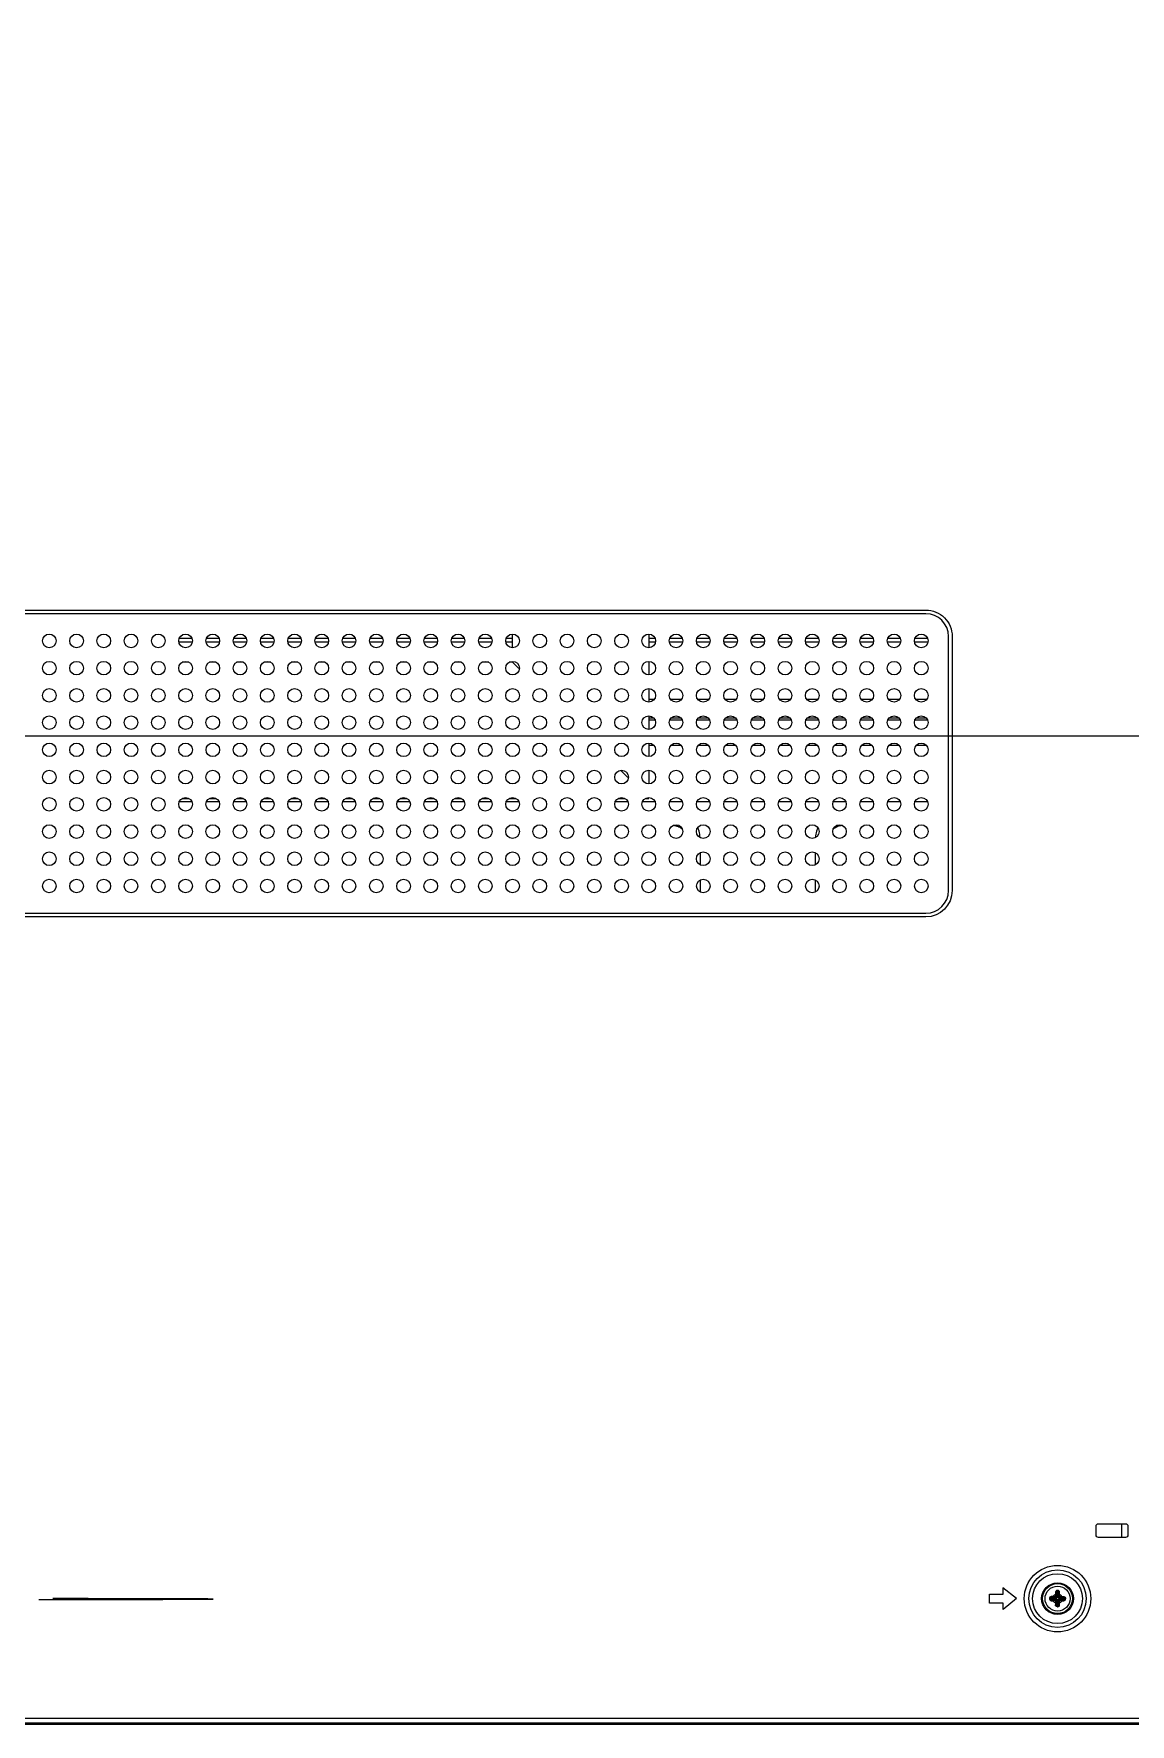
# Model space of a CAD drawing. Extents: x -382 to 1420, y -377 to 265.
# Drawn here: x -199.36 to -189.86, y -25.76 to -11.1 of the extents above; entities that cross this region are included whole.
import ezdxf

# ---------------------------------------------------------------- set-up
doc = ezdxf.new("R2010")
doc.units = 0
doc.header["$MEASUREMENT"] = 0
doc.layers.add('PDF_レイヤー 1', color=7, linetype='CONTINUOUS')

msp = doc.modelspace()

# ---------------------------------------------------------------- linework, layer by layer
at = {"layer": 'PDF_レイヤー 1', "lineweight": 0}
for points in [[(-223.44117, -25.76022), (-171.38649, -25.76022, 0.41431452), (-171.24868, -25.62245), (-171.24868, 6.93063, 0.41431452), (-171.38648, 7.06835), (-228.48682, 7.06835, 0.41431452), (-228.62463, 6.93063), (-228.62463, -25.62245, 0.41431452), (-228.48684, -25.76022), (-224.79078, -25.76022)], [(-228.61284, -25.61062, 0.02023702), (-228.61242, -25.62094, 0.0768274), (-228.60256, -25.66288, 0.10023892), (-228.57255, -25.70786, 0.09639492), (-228.52739, -25.73797, 0.09917879), (-228.4745, -25.74841), (-171.39888, -25.74841, 0.0213893), (-171.38909, -25.748, 0.07718897), (-171.34599, -25.73801, 0.10023892), (-171.30103, -25.708, 0.10126854), (-171.27092, -25.66312, 0.09949658), (-171.26046, -25.61062), (-171.33059, -25.61062), (-171.33061, 6.84425), (-172.59133, 5.1687), (-172.81714, 5.16869), (-172.81714, 3.04596)], [(-193.58712, -18.06917, 0.05064734), (-193.596, -18.015, 0.03296415), (-193.60614, -17.9857)], [(-192.56772, -17.98571, 0.03299999), (-192.57772, -18.01502, 0.05109697), (-192.58665, -18.06889)], [(-192.43414, -17.99901), (-192.43094, -17.99609), (-192.42733, -17.99303), (-192.42372, -17.99012), (-192.41969, -17.98734), (-192.4158, -17.98456), (-192.41164, -17.98206), (-192.40733, -17.97956), (-192.40289, -17.97734), (-192.39831, -17.97512), (-192.39636, -17.97429), (-192.3915, -17.97248, -0.06773513), (-192.35531, -17.96352)], [(-190.50668, -24.61651), (-190.50668, -24.61735), (-190.50668, -24.61915), (-190.50668, -24.62082), (-190.50668, -24.62263), (-190.50668, -24.62429), (-190.50668, -24.62596), (-190.50668, -24.62776), (-190.50668, -24.62957), (-190.50668, -24.63054), (-190.50668, -24.63207), (-190.50654, -24.63387, 0.17287353), (-190.52607, -24.65341, 0.01657875), (-190.54361, -24.65336), (-190.54347, -24.65419), (-190.54347, -24.65503), (-190.54333, -24.65586), (-190.54333, -24.65669), (-190.54319, -24.65753), (-190.54305, -24.65836), (-190.54305, -24.6585), (-190.54291, -24.65919), (-190.54278, -24.66002), (-190.54264, -24.6603), (-190.5425, -24.66086), (-190.54222, -24.66141), (-190.54139, -24.66141), (-190.53972, -24.66127), (-190.53819, -24.66127), (-190.53736, -24.66127), (-190.53569, -24.66114), (-190.53403, -24.66114), (-190.53264, -24.66114), (-190.53097, -24.66114), (-190.5293, -24.66114), (-190.52778, -24.661), (-190.52611, -24.661)], [(-190.48482, -24.65991), (-190.48581, -24.65986), (-190.48581, -24.66014), (-190.48567, -24.66041), (-190.48567, -24.66055), (-190.48553, -24.66083), (-190.48539, -24.66111), (-190.48539, -24.66139), (-190.48525, -24.66152), (-190.48525, -24.6618), (-190.48511, -24.66208), (-190.48513, -24.66241), (-190.48499, -24.66214), (-190.48499, -24.66186), (-190.48499, -24.66158), (-190.48499, -24.66144), (-190.48499, -24.66116), (-190.48499, -24.66089), (-190.48499, -24.66061), (-190.48499, -24.66033), (-190.48485, -24.66019), (-190.48486, -24.65994), (-190.47852, -24.65337, 0.36072347), (-190.47093, -24.66101), (-190.45135, -24.66101), (-190.45135, -24.65341, 0.17553674), (-190.47088, -24.63387, 0.02666193), (-190.47074, -24.61651, 0.4136881), (-190.48716, -24.60066), (-190.48743, -24.60066), (-190.48757, -24.60066), (-190.48771, -24.60066), (-190.48785, -24.60066), (-190.48799, -24.60066), (-190.48813, -24.60066), (-190.48827, -24.60066), (-190.48841, -24.60066), (-190.48854, -24.60066), (-190.48714, -24.60068), (-190.48714, -24.60166), (-190.48714, -24.60263), (-190.48714, -24.60374), (-190.48714, -24.60485), (-190.48714, -24.60582), (-190.48714, -24.60693), (-190.48714, -24.60804), (-190.48728, -24.60902), (-190.48728, -24.60971), (-190.48728, -24.61068), (-190.48728, -24.6111), (-190.48714, -24.6111), (-190.48575, -24.6111), (-190.48464, -24.61138), (-190.48353, -24.61165), (-190.48242, -24.61221), (-190.48145, -24.6129), (-190.48075, -24.61332), (-190.48006, -24.61402), (-190.4795, -24.61499), (-190.47909, -24.61596), (-190.47881, -24.61679), (-190.47874, -24.61788), (-190.47874, -24.61857), (-190.47874, -24.62024), (-190.4786, -24.62176), (-190.4786, -24.6226), (-190.4786, -24.62426), (-190.47846, -24.62593), (-190.47846, -24.62746), (-190.47846, -24.62912), (-190.47846, -24.63065), (-190.47846, -24.63232), (-190.47852, -24.63387), (-190.47088, -24.63387), (-190.47087, -24.66098), (-190.47725, -24.66751, -0.2781733), (-190.48485, -24.65996), (-190.48485, -24.62399), (-190.48485, -24.62399), (-190.47874, -24.61788), (-190.47818, -24.6176), (-190.47763, -24.61732), (-190.47735, -24.61732), (-190.47652, -24.61704), (-190.47582, -24.6169), (-190.47568, -24.6169), (-190.47485, -24.61676), (-190.47402, -24.61663), (-190.47318, -24.61663), (-190.47235, -24.61649), (-190.47152, -24.61649), (-190.47068, -24.61649)], [(-190.54357, -24.65341, 0.4136881), (-190.5594, -24.6698, 0.41368811), (-190.54361, -24.68919)], [(-190.53611, -24.67511), (-190.54222, -24.68122), (-190.54333, -24.68108), (-190.54403, -24.68094), (-190.545, -24.68052), (-190.54583, -24.67983), (-190.54666, -24.67913), (-190.54722, -24.67858), (-190.54791, -24.67775), (-190.54791, -24.67747), (-190.54847, -24.67636), (-190.54875, -24.67511), (-190.54889, -24.67386), (-190.54889, -24.67284), (-190.5475, -24.67132), (-190.5468, -24.67173), (-190.54583, -24.67243), (-190.54472, -24.67298), (-190.54375, -24.67354), (-190.54319, -24.67368), (-190.54208, -24.67409), (-190.54083, -24.67437), (-190.53958, -24.67465), (-190.53847, -24.67479), (-190.53736, -24.67493), (-190.53611, -24.67513), (-190.53611, -24.6743), (-190.50017, -24.67427), (-190.50017, -24.67511), (-190.53614, -24.67511, -1.13823959), (-190.53611, -24.66833), (-190.50014, -24.66751), (-190.53611, -24.66751), (-190.54219, -24.66134), (-190.5433, -24.66148), (-190.544, -24.66162), (-190.54497, -24.66204), (-190.54594, -24.66273), (-190.54664, -24.66343), (-190.54719, -24.66398), (-190.54789, -24.66495), (-190.5483, -24.6662), (-190.54872, -24.66718), (-190.54886, -24.66843), (-190.54886, -24.66968), (-190.54886, -24.66982), (-190.54927, -24.66982), (-190.55039, -24.66982), (-190.55108, -24.66982), (-190.55191, -24.66982), (-190.55302, -24.66982), (-190.55414, -24.66982), (-190.55525, -24.66982), (-190.55636, -24.66982), (-190.55733, -24.66982), (-190.5583, -24.66982), (-190.55944, -24.66982), (-190.55944, -24.67009), (-190.55944, -24.67037), (-190.55944, -24.67079), (-190.55944, -24.67107), (-190.55944, -24.67134), (-190.55944, -24.67162), (-190.55944, -24.6719), (-190.55944, -24.67232), (-190.55944, -24.67259), (-190.55941, -24.6728), (-190.5583, -24.6728), (-190.55733, -24.6728), (-190.55636, -24.6728), (-190.55525, -24.6728), (-190.55414, -24.6728), (-190.55302, -24.6728), (-190.55191, -24.6728), (-190.55108, -24.6728), (-190.55039, -24.6728), (-190.54927, -24.6728), (-190.54886, -24.6728)], [(-190.54222, -24.68122), (-190.5425, -24.68177), (-190.54264, -24.68219), (-190.54264, -24.68247), (-190.54291, -24.6833), (-190.54305, -24.68413), (-190.54305, -24.68427), (-190.54319, -24.68511), (-190.54333, -24.68594), (-190.54333, -24.68677), (-190.54347, -24.68761), (-190.54347, -24.68844), (-190.54361, -24.68927, 0.01647043), (-190.52607, -24.68922, 0.17287353), (-190.50649, -24.7088, 0.009999), (-190.50668, -24.7261)], [(-190.49861, -24.72473), (-190.49861, -24.72584), (-190.49834, -24.72667), (-190.49792, -24.72764), (-190.49736, -24.72862), (-190.49653, -24.72931), (-190.49597, -24.72973), (-190.495, -24.73042), (-190.49389, -24.73098), (-190.49278, -24.73125), (-190.49153, -24.73153), (-190.49028, -24.73153), (-190.49014, -24.73153), (-190.49014, -24.73195), (-190.49014, -24.73292), (-190.49014, -24.73362), (-190.49014, -24.73459), (-190.49014, -24.7357), (-190.49014, -24.73681), (-190.49014, -24.73778), (-190.49014, -24.73889), (-190.49014, -24.74), (-190.49014, -24.74098), (-190.49014, -24.74195, -0.41608732), (-190.50674, -24.72613), (-190.5059, -24.72613), (-190.50507, -24.72613), (-190.50424, -24.72599), (-190.5034, -24.72599), (-190.50257, -24.72585), (-190.50174, -24.72571), (-190.50146, -24.72571), (-190.50077, -24.72557), (-190.49993, -24.7253), (-190.49965, -24.7253), (-190.4991, -24.72502), (-190.49854, -24.72474), (-190.49868, -24.72405), (-190.49868, -24.72238), (-190.49882, -24.72085), (-190.49882, -24.72002), (-190.49882, -24.71835), (-190.49882, -24.71669), (-190.49882, -24.71516), (-190.49896, -24.71349), (-190.49896, -24.71196), (-190.49896, -24.7103), (-190.49896, -24.70877)], [(-190.47848, -24.70874), (-190.47848, -24.70958), (-190.47848, -24.71124), (-190.47848, -24.71277), (-190.47848, -24.71346), (-190.47848, -24.71513), (-190.47848, -24.7168), (-190.47861, -24.71833), (-190.47861, -24.71999), (-190.47861, -24.72166), (-190.47875, -24.72319), (-190.47874, -24.72474), (-190.47888, -24.72585), (-190.47916, -24.72669), (-190.47957, -24.72766), (-190.48013, -24.72849), (-190.48082, -24.72932), (-190.48152, -24.72974), (-190.48235, -24.73044), (-190.48249, -24.73057), (-190.4836, -24.73099), (-190.48485, -24.73141), (-190.4861, -24.73155), (-190.48728, -24.73153), (-190.48728, -24.73195), (-190.48728, -24.73292), (-190.48728, -24.73362), (-190.48714, -24.73459), (-190.48714, -24.7357), (-190.48714, -24.73681), (-190.48714, -24.73778), (-190.48714, -24.73889), (-190.48714, -24.74), (-190.48714, -24.74098), (-190.48864, -24.74198), (-190.4885, -24.74198), (-190.48836, -24.74198), (-190.48822, -24.74198), (-190.48809, -24.74198), (-190.48795, -24.74198), (-190.48781, -24.74198), (-190.48767, -24.74198), (-190.48753, -24.74198), (-190.48739, -24.74198), (-190.48711, -24.74198, 0.41368811), (-190.47077, -24.72614)], [(-190.47848, -24.63383), (-190.47848, -24.65341), (-190.45139, -24.65341, -0.01657875), (-190.43385, -24.65341, -0.41368811), (-190.41801, -24.66982), (-190.41912, -24.66982), (-190.42009, -24.66982), (-190.42106, -24.66982), (-190.42218, -24.66982), (-190.42329, -24.66982), (-190.42426, -24.66982), (-190.42537, -24.66982), (-190.42634, -24.66982), (-190.42704, -24.66982), (-190.42815, -24.66982), (-190.42842, -24.66982), (-190.42842, -24.6728), (-190.42842, -24.67294), (-190.42856, -24.67419), (-190.4287, -24.67544), (-190.42912, -24.67641), (-190.42954, -24.67766), (-190.43023, -24.67863), (-190.43079, -24.67919), (-190.43148, -24.67988), (-190.43231, -24.68058), (-190.43342, -24.681), (-190.43412, -24.68113), (-190.4352, -24.68122), (-190.43604, -24.68122), (-190.43756, -24.68136), (-190.43909, -24.68136), (-190.43992, -24.68136), (-190.44159, -24.6815), (-190.44326, -24.6815), (-190.44478, -24.6815), (-190.44645, -24.6815), (-190.44812, -24.6815), (-190.44964, -24.68163), (-190.4513, -24.68162), (-190.47088, -24.68162), (-190.47727, -24.67509, 0.28487097), (-190.48579, -24.68268), (-190.48579, -24.71864), (-190.48482, -24.71864)], [(-190.45135, -24.68158), (-190.45135, -24.68922), (-190.47848, -24.68916), (-190.47848, -24.70874), (-190.47084, -24.70874, 0.17287353), (-190.4513, -24.68916, 0.01647043), (-190.43381, -24.68927), (-190.43381, -24.68844), (-190.43395, -24.68761), (-190.43395, -24.68677), (-190.43409, -24.68594), (-190.43423, -24.68511), (-190.43423, -24.68427), (-190.43437, -24.68413), (-190.43451, -24.68344), (-190.43465, -24.68261), (-190.43479, -24.68233), (-190.43492, -24.68177), (-190.4352, -24.68122), (-190.44131, -24.67511), (-190.47728, -24.6743), (-190.44131, -24.6743), (-190.44117, -24.6743), (-190.44034, -24.67416), (-190.43951, -24.67388), (-190.43881, -24.67347), (-190.43853, -24.67319), (-190.43812, -24.6725), (-190.43784, -24.67194), (-190.43784, -24.67138), (-190.43784, -24.67069), (-190.43812, -24.67014), (-190.43853, -24.66944), (-190.43881, -24.66916), (-190.43951, -24.66875), (-190.44034, -24.66847), (-190.44117, -24.66833), (-190.44131, -24.66833), (-190.47725, -24.66834), (-190.47725, -24.66751), (-190.44131, -24.6675), (-190.44131, -24.66752), (-190.4352, -24.66141), (-190.43492, -24.66086), (-190.43479, -24.66044), (-190.43465, -24.66016), (-190.43451, -24.65933), (-190.43437, -24.6585), (-190.43423, -24.65836), (-190.43423, -24.65753), (-190.43409, -24.65669), (-190.43395, -24.65586), (-190.43395, -24.65503), (-190.43381, -24.65419), (-190.43381, -24.65336)], [(-190.45135, -24.66101, -0.00906315), (-190.4352, -24.66141), (-190.43409, -24.66155), (-190.4334, -24.66169), (-190.43229, -24.66211), (-190.43159, -24.6628), (-190.43076, -24.6635), (-190.4302, -24.66405), (-190.42951, -24.66489), (-190.42951, -24.66516), (-190.42895, -24.66627), (-190.42867, -24.66752), (-190.42854, -24.66877), (-190.4284, -24.66989)], [(-190.43385, -24.68922, 0.41368811), (-190.41801, -24.6728), (-190.41912, -24.6728), (-190.42009, -24.6728), (-190.42106, -24.6728), (-190.42218, -24.6728), (-190.42329, -24.6728), (-190.42426, -24.6728), (-190.42537, -24.6728), (-190.42634, -24.6728), (-190.42704, -24.6728), (-190.42815, -24.6728), (-190.42842, -24.6728), (-190.42992, -24.67136), (-190.4309, -24.67205), (-190.43201, -24.67261), (-190.43298, -24.67316), (-190.43354, -24.67344), (-190.43479, -24.67386), (-190.4359, -24.67427), (-190.43715, -24.67455), (-190.4384, -24.67483), (-190.43951, -24.67497), (-190.44076, -24.67511), (-190.44131, -24.67511), (-190.44131, -24.67427)], [(-228.43748, -25.70896), (-171.43581, -25.70889), (-171.43317, -25.70889), (-171.43039, -25.70889), (-171.42761, -25.70861), (-171.42483, -25.70861), (-171.4222, -25.70833), (-171.41942, -25.70792), (-171.41664, -25.7075), (-171.41386, -25.70695), (-171.41122, -25.70639), (-171.40859, -25.7057), (-171.40845, -25.7057, 0.30582171), (-171.33059, -25.61062)]]:
    msp.add_lwpolyline(points, format="xyb", dxfattribs=at)
for points in [[(-188.1271, -1.44499), (-188.12543, -17.19165), (-211.74667, -17.19165)], [(-197.98798, -16.37629), (-198.10616, -16.37629)], [(-198.10001, -16.34225), (-197.99418, -16.34225)], [(-197.75186, -16.37629), (-197.8699, -16.37629)], [(-197.86375, -16.34225), (-197.75793, -16.34225)], [(-197.5156, -16.37629), (-197.63378, -16.37629)], [(-197.62749, -16.34225), (-197.52181, -16.34225)], [(-197.27936, -16.37629), (-197.39754, -16.37629)], [(-197.39138, -16.34225), (-197.28555, -16.34225)], [(-197.04324, -16.37629), (-197.16142, -16.37629)], [(-197.15512, -16.34225), (-197.0493, -16.34225)], [(-196.80698, -16.37629), (-196.92517, -16.37629)], [(-196.91888, -16.34225), (-196.81319, -16.34225)], [(-196.57087, -16.37629), (-196.68891, -16.37629)], [(-196.68276, -16.34225), (-196.57693, -16.34225)], [(-196.33461, -16.37629), (-196.45279, -16.37629)], [(-196.4465, -16.34225), (-196.34068, -16.34225)], [(-196.09837, -16.37629), (-196.21655, -16.37629)], [(-196.21038, -16.34225), (-196.10456, -16.34225)], [(-195.86225, -16.37629), (-195.98043, -16.37629)], [(-195.97413, -16.34225), (-195.8683, -16.34225)], [(-195.62599, -16.37629), (-195.74417, -16.37629)], [(-195.73788, -16.34225), (-195.6322, -16.34225)], [(-195.38987, -16.37629), (-195.50792, -16.37629)], [(-195.50177, -16.34225), (-195.39594, -16.34225)], [(-195.21275, -16.37629), (-195.27177, -16.37629)], [(-195.26551, -16.34225), (-195.21274, -16.34225)], [(-195.21275, -16.42389), (-195.21275, -16.30599)], [(-193.97262, -16.37629), (-194.03179, -16.37629)], [(-194.03176, -16.30603), (-194.03176, -16.42394)], [(-194.03176, -16.34225), (-193.97871, -16.34225)], [(-193.73638, -16.37629), (-193.85456, -16.37629)], [(-193.8484, -16.34225), (-193.74257, -16.34225)], [(-193.50026, -16.37629), (-193.61845, -16.37629)], [(-193.61214, -16.34225), (-193.50632, -16.34225)], [(-193.26401, -16.37629), (-193.38219, -16.37629)], [(-193.3759, -16.34225), (-193.27008, -16.34225)], [(-193.02789, -16.37629), (-193.14593, -16.37629)], [(-193.13978, -16.34225), (-193.03396, -16.34225)], [(-192.79163, -16.37629), (-192.90982, -16.37629)], [(-192.90352, -16.34225), (-192.7977, -16.34225)], [(-192.55537, -16.37629), (-192.67356, -16.37629)], [(-192.66741, -16.34225), (-192.56158, -16.34225)], [(-192.31927, -16.37629), (-192.43745, -16.37629)], [(-192.43115, -16.34225), (-192.32533, -16.34225)], [(-192.08301, -16.37629), (-192.2012, -16.37629)], [(-192.19489, -16.34225), (-192.08907, -16.34225)], [(-191.8469, -16.37629), (-191.96494, -16.37629)], [(-191.95879, -16.34225), (-191.85296, -16.34225)], [(-191.61064, -16.37629), (-191.72882, -16.37629)], [(-191.72253, -16.34225), (-191.61671, -16.34225)], [(-198.0174, -16.55015), (-198.07656, -16.55015)], [(-197.78129, -16.55015), (-197.84031, -16.55015)], [(-197.54504, -16.55015), (-197.6042, -16.55015)], [(-197.30879, -16.55015), (-197.36795, -16.55015)], [(-197.07267, -16.55015), (-197.13183, -16.55015)], [(-196.83641, -16.55015), (-196.89557, -16.55015)], [(-196.60029, -16.55015), (-196.65932, -16.55015)], [(-196.36405, -16.55015), (-196.42321, -16.55015)], [(-196.12779, -16.55015), (-196.18695, -16.55015)], [(-195.89168, -16.55015), (-195.95084, -16.55015)], [(-195.65542, -16.55015), (-195.71458, -16.55015)], [(-195.41916, -16.55015), (-195.47832, -16.55015)], [(-195.21275, -16.55015), (-195.24219, -16.55015)], [(-195.15769, -16.60521), (-195.21268, -16.55022)], [(-194.03176, -16.54215), (-194.03176, -16.66019)], [(-194.03176, -16.77841), (-194.03176, -16.89645)], [(-194.03176, -16.86967), (-193.98315, -16.86967)], [(-193.84405, -16.86967), (-193.74698, -16.86967)], [(-193.60781, -16.86967), (-193.51073, -16.86967)], [(-193.37155, -16.86967), (-193.27462, -16.86967)], [(-193.13543, -16.86967), (-193.03836, -16.86967)], [(-192.89918, -16.86967), (-192.80224, -16.86967)], [(-192.66306, -16.86967), (-192.56598, -16.86967)], [(-192.42682, -16.86967), (-192.32974, -16.86967)], [(-192.19056, -16.86967), (-192.09362, -16.86967)], [(-191.95444, -16.86967), (-191.85737, -16.86967)], [(-191.71819, -16.86967), (-191.62125, -16.86967)], [(-193.97805, -17.05331), (-194.0318, -17.05331)], [(-194.03176, -17.01452), (-194.03176, -17.13257)], [(-194.03176, -17.03256), (-193.99204, -17.03256)], [(-193.74194, -17.05331), (-193.84901, -17.05331)], [(-193.83511, -17.03256), (-193.75581, -17.03256)], [(-193.50568, -17.05331), (-193.61275, -17.05331)], [(-193.59885, -17.03256), (-193.51969, -17.03256)], [(-193.26956, -17.05331), (-193.37664, -17.05331)], [(-193.36273, -17.03256), (-193.28343, -17.03256)], [(-193.03332, -17.05331), (-193.14039, -17.05331)], [(-193.12649, -17.03256), (-193.04733, -17.03256)], [(-192.79706, -17.05331), (-192.90414, -17.05331)], [(-192.89023, -17.03256), (-192.81107, -17.03256)], [(-192.56094, -17.05331), (-192.66802, -17.05331)], [(-192.65412, -17.03256), (-192.57482, -17.03256)], [(-192.32469, -17.05331), (-192.43176, -17.05331)], [(-192.41786, -17.03256), (-192.3387, -17.03256)], [(-192.08857, -17.05331), (-192.19564, -17.05331)], [(-192.18174, -17.03256), (-192.10244, -17.03256)], [(-191.85231, -17.05331), (-191.95939, -17.05331)], [(-191.94548, -17.03256), (-191.86632, -17.03256)], [(-191.61607, -17.05331), (-191.72314, -17.05331)], [(-191.70924, -17.03256), (-191.63008, -17.03256)], [(-193.98864, -17.27207), (-194.03183, -17.27207)], [(-194.03176, -17.25078), (-194.03176, -17.36882)], [(-193.75238, -17.27207), (-193.83848, -17.27207)], [(-193.51626, -17.27207), (-193.60237, -17.27207)], [(-193.28, -17.27207), (-193.36611, -17.27207)], [(-193.04389, -17.27207), (-193.12985, -17.27207)], [(-192.80764, -17.27207), (-192.89375, -17.27207)], [(-192.57139, -17.27207), (-192.65749, -17.27207)], [(-192.33527, -17.27207), (-192.42137, -17.27207)], [(-192.09901, -17.27207), (-192.18512, -17.27207)], [(-191.86289, -17.27207), (-191.94886, -17.27207)], [(-191.62664, -17.27207), (-191.71274, -17.27207)], [(-194.21281, -17.54996), (-194.27183, -17.49094)], [(-194.03176, -17.48702), (-194.03176, -17.60507)], [(-198.07654, -17.73114), (-198.01738, -17.73114)], [(-197.84028, -17.73114), (-197.78126, -17.73114)], [(-197.60416, -17.73114), (-197.545, -17.73114)], [(-197.36792, -17.73114), (-197.30876, -17.73114)], [(-197.1318, -17.73114), (-197.07264, -17.73114)], [(-196.89554, -17.73114), (-196.83638, -17.73114)], [(-196.65929, -17.73114), (-196.60027, -17.73114)], [(-196.42317, -17.73114), (-196.36401, -17.73114)], [(-196.18693, -17.73114), (-196.12777, -17.73114)], [(-195.95081, -17.73114), (-195.89165, -17.73114)], [(-195.71455, -17.73114), (-195.65539, -17.73114)], [(-195.4783, -17.73114), (-195.41913, -17.73114)], [(-195.24218, -17.73114), (-195.18302, -17.73114)], [(-194.2973, -17.73114), (-194.23814, -17.73114)], [(-194.06119, -17.73114), (-194.03174, -17.73114)], [(-198.09945, -17.75786), (-197.9946, -17.75786)], [(-197.86335, -17.75786), (-197.75836, -17.75786)], [(-197.62709, -17.75786), (-197.52224, -17.75786)], [(-197.39083, -17.75786), (-197.28598, -17.75786)], [(-197.15472, -17.75786), (-197.04986, -17.75786)], [(-196.91846, -17.75786), (-196.81361, -17.75786)], [(-196.68234, -17.75786), (-196.57735, -17.75786)], [(-196.4461, -17.75786), (-196.34125, -17.75786)], [(-196.20984, -17.75786), (-196.10499, -17.75786)], [(-195.97372, -17.75786), (-195.86887, -17.75786)], [(-195.73747, -17.75786), (-195.63262, -17.75786)], [(-195.50135, -17.75786), (-195.39636, -17.75786)], [(-195.26511, -17.75786), (-195.16025, -17.75786)], [(-194.32036, -17.75786), (-194.21537, -17.75786)], [(-194.08411, -17.75786), (-193.97926, -17.75786)], [(-193.84786, -17.75786), (-193.74301, -17.75786)], [(-193.61174, -17.75786), (-193.50675, -17.75786)], [(-193.37548, -17.75786), (-193.27063, -17.75786)], [(-193.13936, -17.75786), (-193.03437, -17.75786)], [(-192.90312, -17.75786), (-192.79827, -17.75786)], [(-192.66686, -17.75786), (-192.56201, -17.75786)], [(-192.43075, -17.75786), (-192.32576, -17.75786)], [(-192.19449, -17.75786), (-192.08964, -17.75786)], [(-191.95837, -17.75786), (-191.85338, -17.75786)], [(-191.72212, -17.75786), (-191.61712, -17.75786)], [(-193.81911, -17.96333), (-193.81383, -17.96402), (-193.80869, -17.96499), (-193.80744, -17.96527), (-193.80231, -17.96624), (-193.79717, -17.96749), (-193.79203, -17.96902), (-193.78717, -17.97069), (-193.78203, -17.97235), (-193.77731, -17.97444), (-193.77272, -17.97652), (-193.76814, -17.97874), (-193.76384, -17.98124), (-193.75953, -17.9836), (-193.7555, -17.98624), (-193.75162, -17.98902), (-193.74787, -17.9918), (-193.74439, -17.99485), (-193.74106, -17.99777)], [(-193.58652, -18.20271), (-193.58652, -18.30631)], [(-192.58725, -18.30645), (-192.58725, -18.20285)], [(-193.58652, -18.43895), (-193.58652, -18.54242)], [(-192.58725, -18.54257), (-192.58725, -18.4391)], [(-189.93083, -24.13981), (-189.93083, -24.02176)], [(-190.84303, -24.67132), (-190.96121, -24.57674)], [(-190.96116, -24.63199), (-190.96116, -24.57685)], [(-190.49895, -24.63387), (-190.49895, -24.63304), (-190.49895, -24.63137), (-190.49895, -24.62985), (-190.49895, -24.62915), (-190.49881, -24.62749), (-190.49881, -24.62582), (-190.49881, -24.62429), (-190.49881, -24.62263), (-190.49867, -24.62096), (-190.49867, -24.61943), (-190.49853, -24.6179)], [(-190.49854, -24.61788), (-190.49854, -24.61676), (-190.49827, -24.61593), (-190.49785, -24.61496), (-190.49729, -24.61413), (-190.49646, -24.61329), (-190.4959, -24.61288), (-190.49507, -24.61218), (-190.49493, -24.61204), (-190.49368, -24.61163), (-190.49257, -24.61121), (-190.49132, -24.61107), (-190.49007, -24.61107)], [(-190.49163, -24.65996), (-190.49163, -24.62399), (-190.49246, -24.62399)], [(-190.49231, -24.66241), (-190.49231, -24.66214), (-190.49231, -24.66186), (-190.49245, -24.66158), (-190.49245, -24.66144), (-190.49245, -24.66116), (-190.49245, -24.66089), (-190.49245, -24.66061), (-190.49245, -24.66033), (-190.49245, -24.66019), (-190.49245, -24.65991), (-190.49245, -24.62394)], [(-190.49163, -24.62399), (-190.49163, -24.62385), (-190.49149, -24.62301), (-190.49121, -24.62218), (-190.49079, -24.62149), (-190.49052, -24.62121), (-190.48982, -24.62079), (-190.48927, -24.62051), (-190.48871, -24.62051), (-190.48816, -24.62051), (-190.48746, -24.62079), (-190.48691, -24.62121), (-190.48649, -24.62149), (-190.48607, -24.62218), (-190.48579, -24.62301), (-190.48579, -24.62385), (-190.48579, -24.62399), (-190.48579, -24.65996)], [(-190.48864, -24.60066), (-190.48878, -24.60066), (-190.48906, -24.60066), (-190.4892, -24.60066), (-190.48934, -24.60066), (-190.48947, -24.60066), (-190.48961, -24.60066), (-190.48975, -24.60066), (-190.48989, -24.60066), (-190.49003, -24.60066), (-190.49017, -24.60066)], [(-190.96116, -24.71065), (-191.0792, -24.71065)], [(-191.07914, -24.63199), (-190.9611, -24.63199)], [(-191.07914, -24.71065), (-191.07914, -24.63204)], [(-190.84297, -24.67126), (-190.96116, -24.76583), (-190.96116, -24.7107)], [(-190.54886, -24.67273), (-190.54886, -24.66982), (-190.54747, -24.67134)], [(-190.5475, -24.67126), (-190.54653, -24.67057), (-190.54541, -24.67001), (-190.54444, -24.66945), (-190.54389, -24.66918), (-190.54264, -24.66876), (-190.54139, -24.66834), (-190.54028, -24.66807), (-190.53903, -24.66779), (-190.53791, -24.66765), (-190.53666, -24.66751), (-190.53611, -24.66751), (-190.53611, -24.66834)], [(-190.52607, -24.68162), (-190.5269, -24.68162), (-190.52857, -24.68148), (-190.5301, -24.68148), (-190.53093, -24.68148), (-190.5326, -24.68148), (-190.53412, -24.68148), (-190.53565, -24.68148), (-190.53732, -24.68134), (-190.53898, -24.68134), (-190.54051, -24.68134), (-190.54218, -24.6812)], [(-190.49895, -24.65346), (-190.49895, -24.63387), (-190.50658, -24.63387)], [(-190.50654, -24.66101), (-190.50654, -24.63393)], [(-190.49772, -24.66765), (-190.498, -24.66779), (-190.49814, -24.66779), (-190.49842, -24.66793), (-190.4987, -24.66793), (-190.49884, -24.66807), (-190.49911, -24.6682), (-190.49939, -24.6682), (-190.49967, -24.66834), (-190.49995, -24.66834), (-190.50022, -24.66834)], [(-190.50017, -24.66833), (-190.50017, -24.6675)], [(-190.50017, -24.66751), (-190.49989, -24.66751), (-190.49961, -24.66751), (-190.49933, -24.66751), (-190.49906, -24.66751), (-190.49878, -24.66751), (-190.49864, -24.66765), (-190.49836, -24.66765), (-190.49809, -24.66765), (-190.49781, -24.66765), (-190.49767, -24.66765)], [(-190.49245, -24.71864), (-190.49856, -24.72476)], [(-190.49163, -24.65991), (-190.49163, -24.66019), (-190.49177, -24.66047), (-190.49177, -24.66061), (-190.49191, -24.66089), (-190.49191, -24.66116), (-190.49204, -24.66144), (-190.49204, -24.66158), (-190.49218, -24.66186), (-190.49232, -24.66214), (-190.49232, -24.66241)], [(-190.48861, -24.73153), (-190.49014, -24.73153), (-190.48861, -24.73)], [(-190.49014, -24.74198), (-190.49, -24.74198), (-190.48986, -24.74198), (-190.48972, -24.74198), (-190.48959, -24.74198), (-190.48945, -24.74198), (-190.48931, -24.74198), (-190.48917, -24.74198), (-190.48903, -24.74198), (-190.48875, -24.74198), (-190.48861, -24.74198)], [(-190.48864, -24.73153), (-190.48725, -24.73153)], [(-190.47725, -24.66833), (-190.47753, -24.66833), (-190.47781, -24.66833), (-190.47809, -24.66819), (-190.47823, -24.66819), (-190.4785, -24.66805), (-190.47878, -24.66791), (-190.47906, -24.66791), (-190.47934, -24.66777), (-190.47948, -24.66777), (-190.47975, -24.66764)], [(-190.4797, -24.67497), (-190.47942, -24.67483), (-190.47928, -24.67483), (-190.479, -24.67469), (-190.47873, -24.67469), (-190.47845, -24.67455), (-190.47817, -24.67441), (-190.47803, -24.67441), (-190.47775, -24.67427), (-190.47748, -24.67427), (-190.4772, -24.67427)], [(-190.47725, -24.6743), (-190.47725, -24.67513)], [(-190.44131, -24.66757), (-190.44006, -24.6677), (-190.43881, -24.66784), (-190.4377, -24.66798), (-190.43659, -24.66826), (-190.43534, -24.66854), (-190.43409, -24.66895), (-190.43367, -24.66909), (-190.4327, -24.66965), (-190.43159, -24.6702), (-190.43048, -24.6709), (-190.42992, -24.67132), (-190.4284, -24.66979)], [(-190.41798, -24.6728), (-190.41798, -24.67252), (-190.41798, -24.67225), (-190.41798, -24.67183), (-190.41798, -24.67155), (-190.41798, -24.67127), (-190.41798, -24.671), (-190.41798, -24.67072), (-190.41798, -24.6703), (-190.41798, -24.67002), (-190.41798, -24.66989)]]:
    msp.add_lwpolyline(points, dxfattribs=at)
for points in [[(-208.47146, -16.32563, -0.4143357), (-208.24301, -16.09731), (-191.63037, -16.09726, -0.4144617), (-191.40206, -16.32557), (-191.40206, -18.5301, -0.41411167), (-191.6303, -18.75848), (-208.243, -18.75848, -0.41399173), (-208.47139, -18.5301)], [(-208.4398, -18.5301, 0.41428567), (-208.24301, -18.72701), (-191.6303, -18.72701, 0.41402108), (-191.43352, -18.5301), (-191.43352, -16.32557, 0.41390261), (-191.6303, -16.12878), (-208.243, -16.12878, 0.41416728), (-208.4398, -16.32557)], [(-189.87843, -24.12009, -0.41461514), (-189.89815, -24.13981), (-190.13438, -24.13981, -0.41461514), (-190.15406, -24.12014), (-190.15406, -24.04154, -0.41461515), (-190.1344, -24.02182), (-189.89817, -24.02182, -0.41461514), (-189.87849, -24.04148)], [(-190.49014, -24.60066, 0.41608732), (-190.50674, -24.61649), (-190.5059, -24.61649), (-190.50507, -24.61649), (-190.50424, -24.61663), (-190.5034, -24.61663), (-190.50257, -24.61676), (-190.50174, -24.6169), (-190.50146, -24.6169), (-190.50077, -24.61718), (-190.49993, -24.61732), (-190.49965, -24.61746), (-190.4991, -24.6176), (-190.49854, -24.61788), (-190.49239, -24.62397), (-190.49239, -24.62272), (-190.49225, -24.62147), (-190.49197, -24.62036), (-190.4917, -24.61911), (-190.49156, -24.618), (-190.49114, -24.61675), (-190.49086, -24.61633), (-190.49045, -24.61522), (-190.48989, -24.61411), (-190.4892, -24.61314), (-190.48864, -24.61258), (-190.48867, -24.6111), (-190.48728, -24.6111), (-190.48864, -24.6111), (-190.49014, -24.6111), (-190.49014, -24.61068), (-190.49014, -24.60971), (-190.49014, -24.60902), (-190.49014, -24.60804), (-190.49014, -24.60693), (-190.49014, -24.60582), (-190.49014, -24.60485), (-190.49014, -24.60374), (-190.49014, -24.60263), (-190.49014, -24.60166)], [(-190.49897, -24.65339), (-190.49245, -24.65991), (-190.49231, -24.66237, -0.28487102), (-190.50015, -24.66754), (-190.50654, -24.66101), (-190.52607, -24.66105), (-190.52607, -24.65341)], [(-190.49161, -24.68276), (-190.49161, -24.68248), (-190.49175, -24.6822), (-190.49175, -24.68206), (-190.49189, -24.68179), (-190.49189, -24.68151), (-190.49203, -24.68123), (-190.49203, -24.68109), (-190.49217, -24.68081), (-190.49231, -24.68054), (-190.49231, -24.6802), (-190.49231, -24.68048), (-190.49231, -24.68076), (-190.49245, -24.68104), (-190.49245, -24.68118), (-190.49245, -24.68145), (-190.49245, -24.68173), (-190.49245, -24.68201), (-190.49245, -24.68229), (-190.49245, -24.68243), (-190.49242, -24.68269), (-190.4989, -24.68926, 0.36072349), (-190.50654, -24.68166), (-190.50654, -24.70874), (-190.49895, -24.7088), (-190.49895, -24.68922), (-190.52607, -24.68926), (-190.52607, -24.68162), (-190.50656, -24.68163), (-190.50017, -24.67511), (-190.49989, -24.67511), (-190.49961, -24.67511), (-190.49933, -24.67511), (-190.49906, -24.67511), (-190.49878, -24.67511), (-190.49864, -24.67497), (-190.49836, -24.67497), (-190.49809, -24.67497), (-190.49781, -24.67497), (-190.49767, -24.675), (-190.49781, -24.67486), (-190.49809, -24.67486), (-190.49836, -24.67472), (-190.49864, -24.67472), (-190.49878, -24.67458), (-190.49906, -24.67444), (-190.49933, -24.67444), (-190.49961, -24.6743), (-190.49989, -24.6743), (-190.50017, -24.6743, -0.30723452)], [(-190.47088, -24.7087), (-190.47084, -24.68158, 0.36072346), (-190.47846, -24.68923), (-190.48485, -24.6827), (-190.48513, -24.6802), (-190.48499, -24.68048), (-190.48499, -24.68076), (-190.48499, -24.68104), (-190.48499, -24.68118), (-190.48499, -24.68145), (-190.48499, -24.68173), (-190.48499, -24.68201), (-190.48499, -24.68229), (-190.48485, -24.68243), (-190.48485, -24.6827), (-190.48579, -24.71864), (-190.48579, -24.71878), (-190.48579, -24.71962), (-190.48607, -24.72045), (-190.48649, -24.72114), (-190.48691, -24.72142), (-190.48746, -24.72184), (-190.48816, -24.72212), (-190.48871, -24.72212), (-190.48927, -24.72212), (-190.48982, -24.72184), (-190.49052, -24.72142), (-190.49079, -24.72114), (-190.49121, -24.72045), (-190.49149, -24.71962), (-190.49163, -24.71878), (-190.49163, -24.71864), (-190.49163, -24.6827), (-190.49245, -24.68268), (-190.49245, -24.71864), (-190.49161, -24.71864, 0.15192867), (-190.48725, -24.73156), (-190.48864, -24.73003), (-190.48822, -24.72948), (-190.48753, -24.7285), (-190.48697, -24.72739), (-190.48642, -24.72628), (-190.48628, -24.72587), (-190.48586, -24.72462), (-190.48573, -24.72351), (-190.48531, -24.72226), (-190.48517, -24.72114), (-190.48503, -24.71989), (-190.48485, -24.71863), (-190.47874, -24.72474), (-190.47818, -24.72502), (-190.47777, -24.72516), (-190.47749, -24.7253), (-190.47666, -24.72544), (-190.47582, -24.72571), (-190.47568, -24.72571), (-190.47485, -24.72585), (-190.47402, -24.72599), (-190.47318, -24.72599), (-190.47235, -24.72613), (-190.47152, -24.72613), (-190.47074, -24.7261), (-190.47074, -24.72527), (-190.47074, -24.72346), (-190.47074, -24.7218), (-190.47074, -24.71999), (-190.47074, -24.71833), (-190.47074, -24.71666), (-190.47074, -24.71485), (-190.47074, -24.71305), (-190.47074, -24.71221), (-190.47074, -24.71055)]]:
    msp.add_lwpolyline(points, format="xyb", close=True, dxfattribs=at)
for centre, radius in [((-199.22806, -16.36497), 0.05909), ((-198.99191, -16.36494), 0.05906), ((-198.7557, -16.36497), 0.05909), ((-198.51955, -16.36494), 0.05906), ((-198.28329, -16.36494), 0.05906), ((-198.04707, -16.36497), 0.05909), ((-197.81092, -16.36494), 0.05906), ((-197.57469, -16.36497), 0.05909), ((-197.33854, -16.36506), 0.05918), ((-197.1023, -16.36494), 0.05906), ((-196.86607, -16.36497), 0.05909), ((-196.62993, -16.36494), 0.05906), ((-196.3937, -16.36497), 0.05909), ((-196.15755, -16.36506), 0.05918), ((-195.92131, -16.36494), 0.05906), ((-195.68508, -16.36497), 0.05909), ((-195.44893, -16.36494), 0.05906), ((-195.21271, -16.36497), 0.05909), ((-194.97646, -16.36497), 0.05909), ((-194.74032, -16.36494), 0.05906), ((-194.50409, -16.36497), 0.05909), ((-194.26794, -16.36494), 0.05906), ((-194.03172, -16.36497), 0.05909), ((-193.79547, -16.36497), 0.05909), ((-193.55932, -16.36494), 0.05906), ((-193.3231, -16.36497), 0.05909), ((-193.08686, -16.36485), 0.05897), ((-192.85069, -16.36494), 0.05906), ((-192.61447, -16.36497), 0.05909), ((-192.37833, -16.36494), 0.05906), ((-192.14211, -16.36497), 0.05909), ((-191.90587, -16.36485), 0.05897), ((-191.6697, -16.36494), 0.05906), ((-199.22806, -16.60121), 0.05909), ((-198.99191, -16.60118), 0.05906), ((-198.7557, -16.60121), 0.05909), ((-198.51955, -16.60118), 0.05906), ((-198.28329, -16.60118), 0.05906), ((-198.04707, -16.60121), 0.05909), ((-197.81092, -16.60118), 0.05906), ((-197.57469, -16.60121), 0.05909), ((-197.33854, -16.6013), 0.05918), ((-197.1023, -16.60118), 0.05906), ((-196.86607, -16.60121), 0.05909), ((-196.62993, -16.60118), 0.05906), ((-196.3937, -16.60121), 0.05909), ((-196.15755, -16.6013), 0.05918), ((-195.92131, -16.60118), 0.05906), ((-195.68508, -16.60121), 0.05909), ((-195.44893, -16.60118), 0.05906), ((-195.21271, -16.60121), 0.05909), ((-194.97646, -16.60121), 0.05909), ((-194.74032, -16.60118), 0.05906), ((-194.50409, -16.60121), 0.05909), ((-194.26794, -16.60118), 0.05906), ((-194.03172, -16.60121), 0.05909), ((-193.79547, -16.60121), 0.05909), ((-193.55932, -16.60118), 0.05906), ((-193.3231, -16.60121), 0.05909), ((-193.08686, -16.60109), 0.05897), ((-192.85069, -16.60118), 0.05906), ((-192.61447, -16.60121), 0.05909), ((-192.37833, -16.60118), 0.05906), ((-192.14211, -16.60121), 0.05909), ((-191.90587, -16.60109), 0.05897), ((-191.6697, -16.60118), 0.05906), ((-199.22809, -16.83736), 0.05912), ((-198.99194, -16.83733), 0.05909), ((-198.75573, -16.83736), 0.05912), ((-198.51958, -16.83733), 0.05909), ((-198.28332, -16.83733), 0.05909), ((-198.0471, -16.83736), 0.05912), ((-197.81095, -16.83733), 0.05909), ((-197.57472, -16.83736), 0.05912), ((-197.33857, -16.83745), 0.05921), ((-197.10233, -16.83733), 0.05909), ((-196.8661, -16.83736), 0.05912), ((-196.62996, -16.83733), 0.05909), ((-196.39373, -16.83736), 0.05912), ((-196.15758, -16.83745), 0.05921), ((-195.92134, -16.83733), 0.05909), ((-195.68511, -16.83736), 0.05912), ((-195.44896, -16.83733), 0.05909), ((-195.21274, -16.83736), 0.05912), ((-194.97649, -16.83736), 0.05912), ((-194.74035, -16.83733), 0.05909), ((-194.50412, -16.83736), 0.05912), ((-194.26797, -16.83733), 0.05909), ((-194.03174, -16.83736), 0.05912), ((-193.7955, -16.83736), 0.05912), ((-193.55935, -16.83733), 0.05909), ((-193.32313, -16.83736), 0.05912), ((-193.08689, -16.83724), 0.059), ((-192.85072, -16.83733), 0.05909), ((-192.6145, -16.83736), 0.05912), ((-192.37836, -16.83733), 0.05909), ((-192.14213, -16.83736), 0.05912), ((-191.9059, -16.83724), 0.059), ((-191.66973, -16.83733), 0.05909), ((-199.22806, -17.07359), 0.05909), ((-198.99191, -17.07356), 0.05906), ((-198.7557, -17.07359), 0.05909), ((-198.51955, -17.07356), 0.05906), ((-198.28329, -17.07356), 0.05906), ((-198.04707, -17.07359), 0.05909), ((-197.81092, -17.07356), 0.05906), ((-197.57469, -17.07359), 0.05909), ((-197.33854, -17.07368), 0.05918), ((-197.1023, -17.07356), 0.05906), ((-196.86607, -17.07359), 0.05909), ((-196.62993, -17.07356), 0.05906), ((-196.3937, -17.07359), 0.05909), ((-196.15755, -17.07368), 0.05918), ((-195.92131, -17.07356), 0.05906), ((-195.68508, -17.07359), 0.05909), ((-195.44893, -17.07356), 0.05906), ((-195.21271, -17.07359), 0.05909), ((-194.97646, -17.07359), 0.05909), ((-194.74032, -17.07356), 0.05906), ((-194.50409, -17.07359), 0.05909), ((-194.26794, -17.07356), 0.05906), ((-194.03172, -17.07359), 0.05909), ((-193.79547, -17.07359), 0.05909), ((-193.55932, -17.07356), 0.05906), ((-193.3231, -17.07359), 0.05909), ((-193.08686, -17.07347), 0.05897), ((-192.85069, -17.07356), 0.05906), ((-192.61447, -17.07359), 0.05909), ((-192.37833, -17.07356), 0.05906), ((-192.14211, -17.07359), 0.05909), ((-191.90587, -17.07347), 0.05897), ((-191.6697, -17.07356), 0.05906), ((-199.22797, -17.30975), 0.059), ((-198.99182, -17.30973), 0.05897), ((-198.75561, -17.30975), 0.059), ((-198.51946, -17.30973), 0.05897), ((-198.28321, -17.30973), 0.05897), ((-198.04698, -17.30975), 0.059), ((-197.81083, -17.30973), 0.05897), ((-197.5746, -17.30975), 0.059), ((-197.33845, -17.30984), 0.05909), ((-197.10221, -17.30973), 0.05897), ((-196.86599, -17.30975), 0.059), ((-196.62984, -17.30973), 0.05897), ((-196.39361, -17.30975), 0.059), ((-196.15746, -17.30984), 0.05909), ((-195.92122, -17.30973), 0.05897), ((-195.68499, -17.30975), 0.059), ((-195.44885, -17.30973), 0.05897), ((-195.21262, -17.30975), 0.059), ((-194.97638, -17.30975), 0.059), ((-194.74023, -17.30973), 0.05897), ((-194.504, -17.30975), 0.059), ((-194.26785, -17.30973), 0.05897), ((-194.03163, -17.30975), 0.059), ((-193.79538, -17.30975), 0.059), ((-193.55924, -17.30973), 0.05897), ((-193.32301, -17.30975), 0.059), ((-193.08677, -17.30964), 0.05888), ((-192.8506, -17.30973), 0.05897), ((-192.61438, -17.30975), 0.059), ((-192.37824, -17.30973), 0.05897), ((-192.14202, -17.30975), 0.059), ((-191.90578, -17.30964), 0.05888), ((-191.66961, -17.30973), 0.05897), ((-199.22809, -17.54598), 0.05912), ((-198.99194, -17.54595), 0.05909), ((-198.75573, -17.54598), 0.05912), ((-198.51958, -17.54595), 0.05909), ((-198.28332, -17.54595), 0.05909), ((-198.0471, -17.54598), 0.05912), ((-197.81095, -17.54595), 0.05909), ((-197.57472, -17.54598), 0.05912), ((-197.33857, -17.54607), 0.05921), ((-197.10233, -17.54595), 0.05909), ((-196.8661, -17.54598), 0.05912), ((-196.62996, -17.54595), 0.05909), ((-196.39373, -17.54598), 0.05912), ((-196.15758, -17.54607), 0.05921), ((-195.92134, -17.54595), 0.05909), ((-195.68511, -17.54598), 0.05912), ((-195.44896, -17.54595), 0.05909), ((-195.21274, -17.54598), 0.05912), ((-194.97649, -17.54598), 0.05912), ((-194.74035, -17.54595), 0.05909), ((-194.50412, -17.54598), 0.05912), ((-194.26797, -17.54595), 0.05909), ((-194.03174, -17.54598), 0.05912), ((-193.7955, -17.54598), 0.05912), ((-193.55935, -17.54595), 0.05909), ((-193.32313, -17.54598), 0.05912), ((-193.08689, -17.54586), 0.059), ((-192.85072, -17.54595), 0.05909), ((-192.6145, -17.54598), 0.05912), ((-192.37836, -17.54595), 0.05909), ((-192.14213, -17.54598), 0.05912), ((-191.9059, -17.54586), 0.059), ((-191.66973, -17.54595), 0.05909), ((-199.22806, -17.7822), 0.05909), ((-198.99191, -17.78217), 0.05906), ((-198.7557, -17.7822), 0.05909), ((-198.51955, -17.78217), 0.05906), ((-198.28329, -17.78217), 0.05906), ((-198.04707, -17.7822), 0.05909), ((-197.81092, -17.78217), 0.05906), ((-197.57469, -17.7822), 0.05909), ((-197.33854, -17.78229), 0.05918), ((-197.1023, -17.78217), 0.05906), ((-196.86607, -17.7822), 0.05909), ((-196.62993, -17.78217), 0.05906), ((-196.3937, -17.7822), 0.05909), ((-196.15755, -17.78229), 0.05918), ((-195.92131, -17.78217), 0.05906), ((-195.68508, -17.7822), 0.05909), ((-195.44893, -17.78217), 0.05906), ((-195.21271, -17.7822), 0.05909), ((-194.97646, -17.7822), 0.05909), ((-194.74032, -17.78217), 0.05906), ((-194.50409, -17.7822), 0.05909), ((-194.26794, -17.78217), 0.05906), ((-194.03172, -17.7822), 0.05909), ((-193.79547, -17.7822), 0.05909), ((-193.55932, -17.78217), 0.05906), ((-193.3231, -17.7822), 0.05909), ((-193.08686, -17.78209), 0.05897), ((-192.85069, -17.78217), 0.05906), ((-192.61447, -17.7822), 0.05909), ((-192.37833, -17.78217), 0.05906), ((-192.14211, -17.7822), 0.05909), ((-191.90587, -17.78209), 0.05897), ((-191.6697, -17.78217), 0.05906), ((-199.22809, -18.01835), 0.05912), ((-198.99194, -18.01832), 0.05909), ((-198.75573, -18.01835), 0.05912), ((-198.51958, -18.01832), 0.05909), ((-198.28332, -18.01832), 0.05909), ((-198.0471, -18.01835), 0.05912), ((-197.81095, -18.01832), 0.05909), ((-197.57472, -18.01835), 0.05912), ((-197.33857, -18.01844), 0.05921), ((-197.10233, -18.01832), 0.05909), ((-196.8661, -18.01835), 0.05912), ((-196.62996, -18.01832), 0.05909), ((-196.39373, -18.01835), 0.05912), ((-196.15758, -18.01844), 0.05921), ((-195.92134, -18.01832), 0.05909), ((-195.68511, -18.01835), 0.05912), ((-195.44896, -18.01832), 0.05909), ((-195.21274, -18.01835), 0.05912), ((-194.97649, -18.01835), 0.05912), ((-194.74035, -18.01832), 0.05909), ((-194.50412, -18.01835), 0.05912), ((-194.26797, -18.01832), 0.05909), ((-194.03174, -18.01835), 0.05912), ((-193.7955, -18.01835), 0.05912), ((-193.55935, -18.01832), 0.05909), ((-193.32313, -18.01835), 0.05912), ((-193.08689, -18.01823), 0.059), ((-192.85072, -18.01832), 0.05909), ((-192.6145, -18.01835), 0.05912), ((-192.37836, -18.01832), 0.05909), ((-192.14213, -18.01835), 0.05912), ((-191.9059, -18.01823), 0.059), ((-191.66973, -18.01832), 0.05909), ((-199.22806, -18.25458), 0.05909), ((-198.99191, -18.25455), 0.05906), ((-198.7557, -18.25458), 0.05909), ((-198.51955, -18.25455), 0.05906), ((-198.28329, -18.25455), 0.05906), ((-198.04707, -18.25458), 0.05909), ((-197.81092, -18.25455), 0.05906), ((-197.57469, -18.25458), 0.05909), ((-197.33854, -18.25467), 0.05918), ((-197.1023, -18.25455), 0.05906), ((-196.86607, -18.25458), 0.05909), ((-196.62993, -18.25455), 0.05906), ((-196.3937, -18.25458), 0.05909), ((-196.15755, -18.25467), 0.05918), ((-195.92131, -18.25455), 0.05906), ((-195.68508, -18.25458), 0.05909), ((-195.44893, -18.25455), 0.05906), ((-195.21271, -18.25458), 0.05909), ((-194.97646, -18.25458), 0.05909), ((-194.74032, -18.25455), 0.05906), ((-194.50409, -18.25458), 0.05909), ((-194.26794, -18.25455), 0.05906), ((-194.03172, -18.25458), 0.05909), ((-193.79547, -18.25458), 0.05909), ((-193.55932, -18.25455), 0.05906), ((-193.3231, -18.25458), 0.05909), ((-193.08686, -18.25446), 0.05897), ((-192.85069, -18.25455), 0.05906), ((-192.61447, -18.25458), 0.05909), ((-192.37833, -18.25455), 0.05906), ((-192.14211, -18.25458), 0.05909), ((-191.90587, -18.25446), 0.05897), ((-191.6697, -18.25455), 0.05906), ((-199.22797, -18.49075), 0.059), ((-198.99182, -18.49072), 0.05897), ((-198.75561, -18.49075), 0.059), ((-198.51946, -18.49072), 0.05897), ((-198.28321, -18.49072), 0.05897), ((-198.04698, -18.49075), 0.059), ((-197.81083, -18.49072), 0.05897), ((-197.5746, -18.49075), 0.059), ((-197.33845, -18.49084), 0.05909), ((-197.10221, -18.49072), 0.05897), ((-196.86599, -18.49075), 0.059), ((-196.62984, -18.49072), 0.05897), ((-196.39361, -18.49075), 0.059), ((-196.15746, -18.49084), 0.05909), ((-195.92122, -18.49072), 0.05897), ((-195.68499, -18.49075), 0.059), ((-195.44885, -18.49072), 0.05897), ((-195.21262, -18.49075), 0.059), ((-194.97638, -18.49075), 0.059), ((-194.74023, -18.49072), 0.05897), ((-194.504, -18.49075), 0.059), ((-194.26785, -18.49072), 0.05897), ((-194.03163, -18.49075), 0.059), ((-193.79538, -18.49075), 0.059), ((-193.55924, -18.49072), 0.05897), ((-193.32301, -18.49075), 0.059), ((-193.08677, -18.49063), 0.05888), ((-192.8506, -18.49072), 0.05897), ((-192.61438, -18.49075), 0.059), ((-192.37824, -18.49072), 0.05897), ((-192.14202, -18.49075), 0.059), ((-191.90578, -18.49063), 0.05888), ((-191.66961, -18.49072), 0.05897), ((-190.48871, -24.67141), 0.2884), ((-190.48869, -24.67136), 0.24905), ((-190.4887, -24.67132), 0.21651), ((-190.48859, -24.67129), 0.13774), ((-190.48871, -24.67119), 0.12986), ((-190.48855, -24.67127), 0.10814)]:
    msp.add_circle(centre, radius, dxfattribs=at)
for centre, radius, start, end in [((-190.50503, -24.62432), 0.02018, 0.94746, 35.50269), ((-190.50737, -24.65263), 0.00846, 275.328873, 354.671128), ((-190.58919, -24.65264), 0.10768, 343.785612, 345.166166), ((-190.47788, -24.67883), 0.01134, 86.839628, 99.520032), ((-190.47788, -24.66379), 0.01134, 260.479989, 273.16035)]:
    msp.add_arc(centre, radius, start, end, dxfattribs=at)
msp.add_ellipse((-199.95963, -24.67504), major_axis=(2.15227, 0.00008), ratio=0.00187528, start_param=5.01448824, end_param=7.49254111, dxfattribs=at)

doc.saveas('drawing.dxf')
